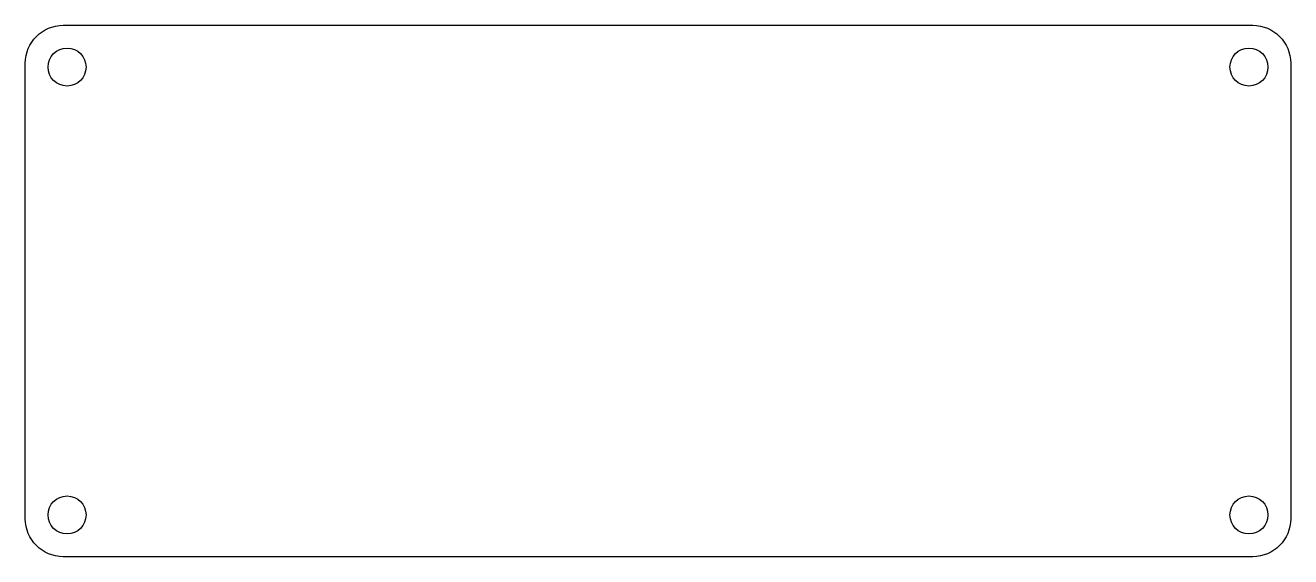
# Model space of a CAD drawing. Header units: millimetres. Extents: x 0 to 100, y 0 to 42.
import ezdxf

# ---------------------------------------------------------------- set-up
doc = ezdxf.new("R2010")
doc.units = ezdxf.units.MM

msp = doc.modelspace()

# ---------------------------------------------------------------- linework, layer by layer
msp.add_lwpolyline([(0, 3), (0, 39, -0.41421), (3, 42), (97, 42, -0.41421), (100, 39), (100, 3, -0.41421), (97, 0), (3, 0, -0.41421)], format="xyb", close=True)
for centre in [(3.3, 38.7), (96.7, 38.7), (3.3, 3.3), (96.7, 3.3)]:
    msp.add_circle(centre, 1.5)

doc.saveas('drawing.dxf')
